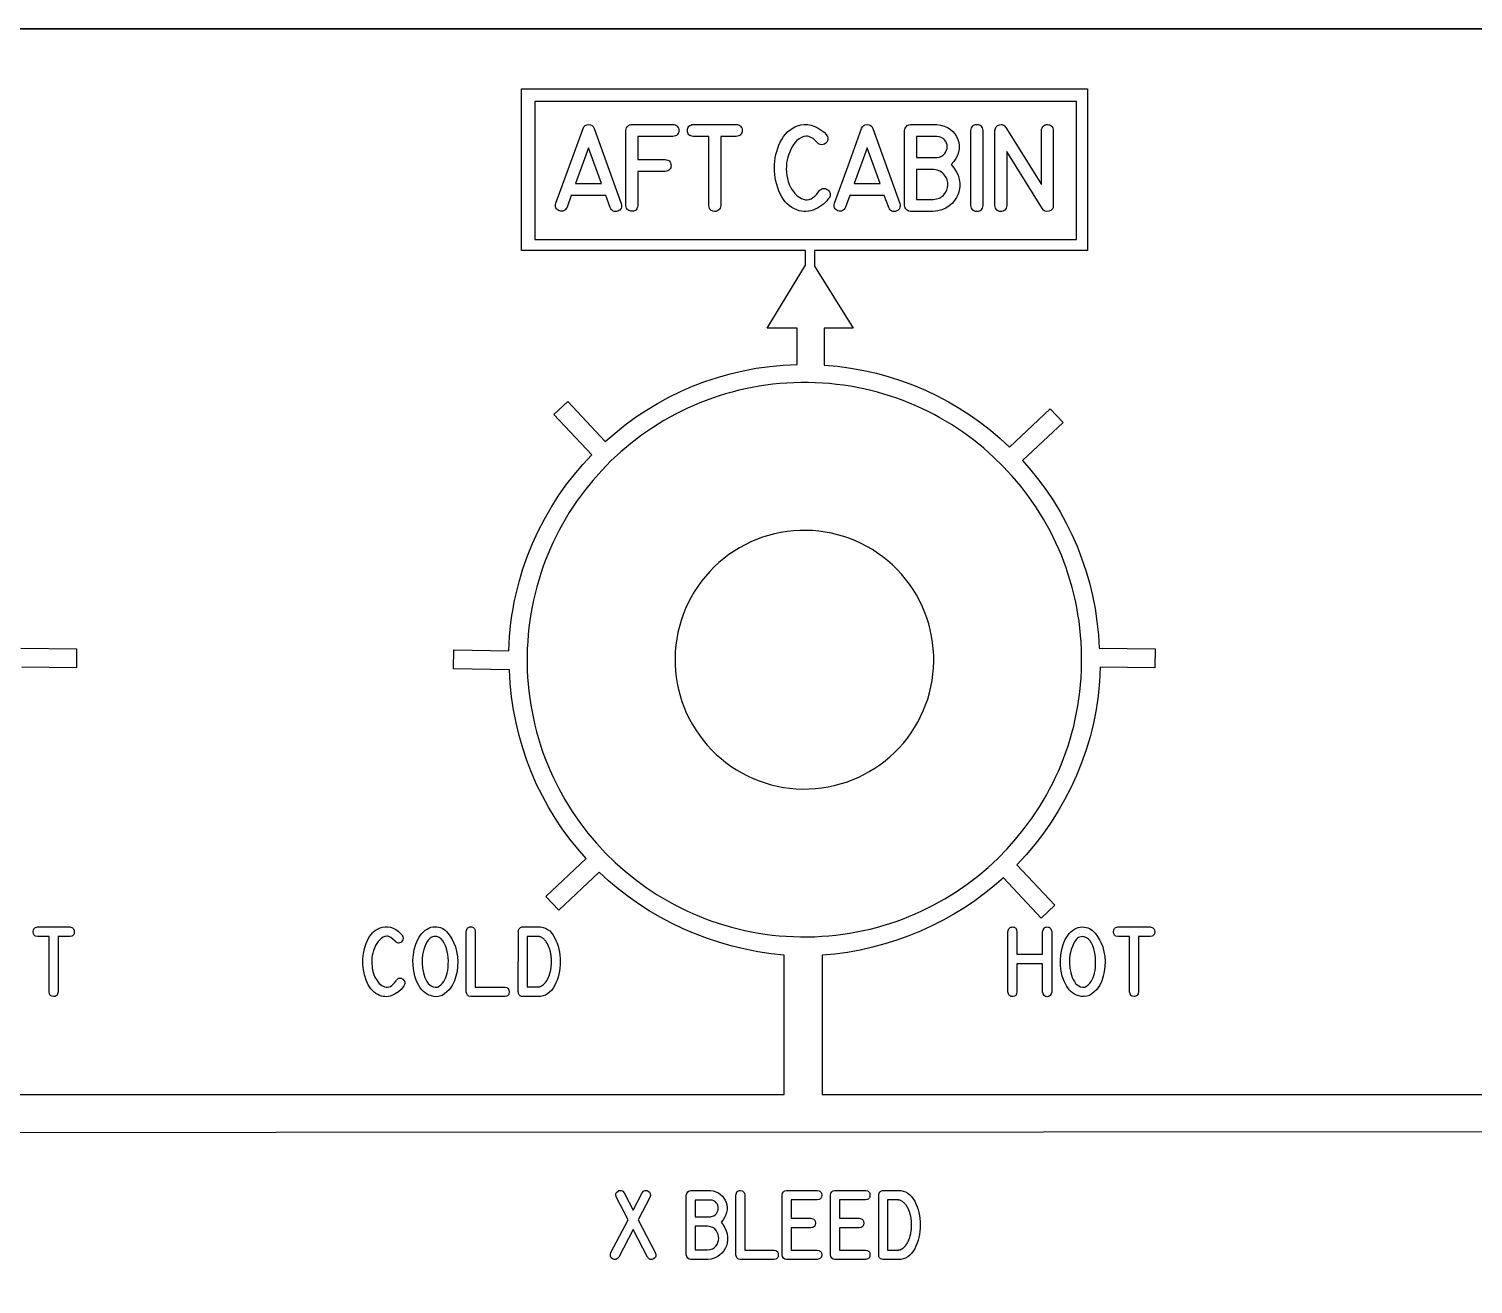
# Model space of a CAD drawing. Extents: x 27 to 704, y 10 to 614.
# Drawn here: x 379 to 445.4, y 198.5 to 256.2 of the extents above; entities that cross this region are included whole.
import ezdxf

# ---------------------------------------------------------------- set-up
doc = ezdxf.new("R2010")
doc.units = 0
for name, color, linetype in [('_BACKPANEL', 5, 'CONTINUOUS'), ('_ENGRAVING', 105, 'CONTINUOUS'), ('_TOPLAYER', 1, 'CONTINUOUS')]:
    doc.layers.add(name, color=color, linetype=linetype)

msp = doc.modelspace()

# ---------------------------------------------------------------- linework, layer by layer
at = {"layer": '_BACKPANEL'}
msp.add_lwpolyline([(526.326, 256.21), (526.326, 251.514), (526.326, 242.12), (526.326, 232.726), (526.326, 152.879), (526.326, 143.485), (203.984, 143.485), (203.984, 152.879), (203.984, 232.726), (203.984, 242.12), (203.984, 251.514), (203.984, 256.21)], close=True, dxfattribs=at)
msp.add_lwpolyline([(414.744, 233.148, 0.414214), (408.713, 227.28, 0.414214), (414.581, 221.249, 0.414214), (420.612, 227.117, 0.414214)], format="xyb", close=True, dxfattribs=at)
at = {"layer": '_ENGRAVING'}
for points in [[(365.964, 207.205), (413.73, 207.205), (413.73, 213.612), (413.127, 213.676), (412.529, 213.766), (411.936, 213.882), (411.349, 214.023), (410.771, 214.189), (410.201, 214.378), (409.642, 214.59), (409.093, 214.825), (408.556, 215.081), (408.033, 215.358), (407.524, 215.656), (407.03, 215.973), (406.552, 216.309), (406.092, 216.664), (405.651, 217.036), (405.229, 217.425), (403.369, 215.679), (402.773, 216.314), (404.625, 218.051), (404.239, 218.493), (403.872, 218.951), (403.526, 219.425), (403.2, 219.914), (402.896, 220.418), (402.613, 220.935), (402.352, 221.466), (402.115, 222.009), (401.9, 222.564), (401.71, 223.13), (401.544, 223.707), (401.403, 224.295), (401.288, 224.892), (401.199, 225.498), (401.136, 226.112), (401.101, 226.735), (398.535, 226.774), (398.549, 227.645), (401.068, 227.606), (401.082, 227.934), (401.103, 228.26), (401.132, 228.584), (401.169, 228.905), (401.213, 229.224), (401.265, 229.54), (401.324, 229.854), (401.389, 230.165), (401.542, 230.779), (401.723, 231.382), (401.931, 231.972), (402.164, 232.549), (402.423, 233.113), (402.707, 233.662), (403.014, 234.197), (403.345, 234.716), (403.697, 235.219), (404.072, 235.705), (404.468, 236.174), (404.884, 236.625), (403.149, 238.473), (403.784, 239.07), (405.507, 237.232), (405.955, 237.623), (406.42, 237.995), (406.901, 238.347), (407.397, 238.677), (407.908, 238.986), (408.433, 239.272), (408.971, 239.536), (409.522, 239.775), (410.086, 239.991), (410.661, 240.182), (411.247, 240.348), (411.844, 240.488), (412.451, 240.601), (413.066, 240.687), (413.691, 240.746), (414.323, 240.776), (414.323, 242.453), (412.954, 242.453), (414.715, 245.347), (414.715, 246.02), (401.649, 246.02), (401.649, 253.457), (427.677, 253.457), (427.677, 246.02), (415.123, 246.02), (415.123, 245.296), (416.904, 242.453), (415.573, 242.453), (415.573, 240.746), (416.189, 240.692), (416.796, 240.61), (417.395, 240.503), (417.983, 240.369), (418.562, 240.211), (419.129, 240.028), (419.686, 239.821), (420.23, 239.591), (420.762, 239.338), (421.281, 239.062), (421.786, 238.766), (422.277, 238.448), (422.753, 238.11), (423.214, 237.752), (423.659, 237.375), (424.087, 236.979), (425.963, 238.738), (426.56, 238.103), (424.696, 236.353), (425.08, 235.913), (425.445, 235.458), (425.79, 234.986), (426.114, 234.5), (426.418, 234), (426.7, 233.485), (426.959, 232.958), (427.197, 232.418), (427.411, 231.867), (427.601, 231.304), (427.768, 230.73), (427.909, 230.146), (428.026, 229.553), (428.116, 228.951), (428.181, 228.34), (428.219, 227.722), (430.787, 227.693), (430.777, 226.822), (428.263, 226.85), (428.251, 226.52), (428.23, 226.191), (428.202, 225.865), (428.167, 225.541), (428.123, 225.22), (428.072, 224.901), (428.014, 224.585), (427.948, 224.272), (427.876, 223.961), (427.796, 223.653), (427.615, 223.046), (427.408, 222.452), (427.173, 221.87), (426.913, 221.303), (426.628, 220.749), (426.319, 220.211), (425.986, 219.688), (425.631, 219.182), (425.254, 218.692), (424.856, 218.22), (424.437, 217.767), (426.183, 215.907), (425.548, 215.31), (423.812, 217.16), (423.39, 216.792), (422.95, 216.44), (422.494, 216.105), (422.023, 215.789), (421.537, 215.491), (421.037, 215.212), (420.524, 214.952), (420, 214.713), (419.464, 214.495), (418.918, 214.298), (418.363, 214.124), (417.799, 213.972), (417.229, 213.844), (416.651, 213.739), (416.068, 213.659), (415.48, 213.605), (415.48, 207.205), (462.823, 207.205)], [(378.631, 227.722), (381.199, 227.693), (381.189, 226.822), (378.675, 226.85)], [(460.944, 205.486), (319.791, 205.42)]]:
    msp.add_lwpolyline(points, dxfattribs=at)
for points in [[(427.174, 252.871), (402.264, 252.871), (402.264, 246.521), (427.174, 246.521)], [(404.74, 251.815), (404.828, 251.805), (404.9, 251.771), (404.956, 251.715), (404.997, 251.636), (406.244, 248.183), (406.254, 248.117), (406.256, 248.058), (406.248, 248.004), (406.232, 247.957), (406.206, 247.915), (406.172, 247.88), (406.129, 247.851), (406.077, 247.828), (406.022, 247.813), (405.97, 247.808), (405.922, 247.813), (405.877, 247.829), (405.835, 247.854), (405.796, 247.89), (405.761, 247.936), (405.729, 247.992), (405.528, 248.55), (403.943, 248.55), (403.748, 248.005), (403.715, 247.949), (403.679, 247.903), (403.64, 247.867), (403.597, 247.842), (403.552, 247.827), (403.502, 247.823), (403.45, 247.828), (403.394, 247.844), (403.341, 247.868), (403.298, 247.898), (403.264, 247.933), (403.24, 247.974), (403.225, 248.02), (403.219, 248.072), (403.223, 248.13), (403.237, 248.193), (403.86, 249.914), (404.486, 251.636), (404.526, 251.713), (404.581, 251.769), (404.653, 251.803)], [(408.617, 251.815), (408.68, 251.806), (408.735, 251.79), (408.781, 251.766), (408.819, 251.735), (408.849, 251.697), (408.87, 251.652), (408.883, 251.599), (408.887, 251.539), (408.883, 251.479), (408.87, 251.426), (408.848, 251.381), (408.818, 251.343), (408.78, 251.313), (408.733, 251.29), (408.677, 251.275), (408.613, 251.266), (407.004, 251.266), (407.004, 250.198), (408.259, 250.198), (408.322, 250.19), (408.376, 250.175), (408.423, 250.152), (408.461, 250.123), (408.491, 250.086), (408.513, 250.043), (408.526, 249.992), (408.531, 249.935), (408.528, 249.877), (408.515, 249.825), (408.495, 249.78), (408.465, 249.741), (408.426, 249.709), (408.379, 249.683), (408.323, 249.663), (408.259, 249.65), (407.004, 249.65), (407.004, 248.093), (406.996, 248.03), (406.98, 247.975), (406.958, 247.929), (406.928, 247.89), (406.892, 247.86), (406.848, 247.838), (406.798, 247.825), (406.74, 247.82), (406.682, 247.823), (406.631, 247.836), (406.586, 247.857), (406.547, 247.886), (406.515, 247.925), (406.489, 247.972), (406.47, 248.028), (406.457, 248.093), (406.457, 251.538), (406.469, 251.599), (406.488, 251.652), (406.512, 251.698), (406.544, 251.736), (406.582, 251.767), (406.626, 251.791), (406.676, 251.807), (406.733, 251.815)], [(411.53, 251.815), (411.593, 251.806), (411.648, 251.79), (411.694, 251.766), (411.732, 251.735), (411.761, 251.697), (411.782, 251.652), (411.795, 251.599), (411.799, 251.539), (411.795, 251.479), (411.783, 251.426), (411.762, 251.381), (411.733, 251.343), (411.695, 251.312), (411.648, 251.289), (411.593, 251.273), (411.53, 251.265), (410.818, 251.265), (410.818, 248.089), (410.804, 248.024), (410.783, 247.968), (410.757, 247.921), (410.724, 247.882), (410.685, 247.853), (410.64, 247.832), (410.589, 247.819), (410.531, 247.816), (410.474, 247.821), (410.424, 247.835), (410.381, 247.856), (410.345, 247.886), (410.315, 247.925), (410.293, 247.971), (410.278, 248.026), (410.269, 248.089), (410.269, 251.265), (409.555, 251.265), (409.492, 251.274), (409.436, 251.29), (409.39, 251.313), (409.351, 251.344), (409.322, 251.382), (409.301, 251.427), (409.288, 251.479), (409.284, 251.539), (409.288, 251.599), (409.301, 251.651), (409.323, 251.696), (409.352, 251.734), (409.391, 251.765), (409.437, 251.789), (409.492, 251.806), (409.555, 251.815)], [(414.491, 251.79), (414.654, 251.814), (414.817, 251.812), (414.98, 251.783), (415.142, 251.726), (415.297, 251.65), (415.438, 251.559), (415.564, 251.454), (415.675, 251.335), (415.685, 251.321), (415.721, 251.261), (415.739, 251.198), (415.739, 251.133), (415.722, 251.064), (415.69, 251.001), (415.648, 250.951), (415.594, 250.914), (415.529, 250.89), (415.456, 250.881), (415.386, 250.893), (415.318, 250.925), (415.253, 250.979), (415.124, 251.112), (415.06, 251.163), (414.997, 251.205), (414.935, 251.237), (414.873, 251.258), (414.812, 251.27), (414.751, 251.272), (414.634, 251.256), (414.523, 251.217), (414.418, 251.156), (414.319, 251.073), (414.228, 250.973), (414.145, 250.859), (414.07, 250.733), (414.002, 250.593), (413.945, 250.449), (413.9, 250.309), (413.867, 250.174), (413.847, 250.044), (413.834, 249.901), (413.831, 249.758), (413.837, 249.615), (413.853, 249.471), (413.88, 249.329), (413.918, 249.191), (413.968, 249.058), (414.03, 248.929), (414.09, 248.823), (414.154, 248.727), (414.222, 248.642), (414.293, 248.567), (414.369, 248.503), (414.448, 248.448), (414.531, 248.405), (414.618, 248.372), (414.707, 248.352), (414.795, 248.351), (414.882, 248.367), (414.969, 248.401), (415.055, 248.452), (415.141, 248.521), (415.227, 248.608), (415.312, 248.712), (415.349, 248.763), (415.395, 248.808), (415.441, 248.842), (415.489, 248.864), (415.537, 248.875), (415.585, 248.875), (415.634, 248.863), (415.684, 248.84), (415.735, 248.805), (415.78, 248.764), (415.815, 248.722), (415.838, 248.678), (415.851, 248.633), (415.853, 248.587), (415.844, 248.54), (415.825, 248.491), (415.794, 248.441), (415.777, 248.415), (415.767, 248.402), (415.759, 248.39), (415.69, 248.303), (415.615, 248.222), (415.536, 248.148), (415.451, 248.081), (415.361, 248.02), (415.266, 247.965), (415.165, 247.917), (415.06, 247.876), (414.952, 247.843), (414.844, 247.822), (414.737, 247.812), (414.63, 247.813), (414.524, 247.825), (414.417, 247.849), (414.312, 247.885), (414.207, 247.931), (414.089, 247.998), (413.979, 248.074), (413.877, 248.162), (413.783, 248.26), (413.698, 248.369), (413.62, 248.488), (413.551, 248.619), (413.49, 248.759), (413.437, 248.906), (413.392, 249.054), (413.355, 249.204), (413.326, 249.355), (413.306, 249.507), (413.293, 249.661), (413.289, 249.816), (413.293, 249.973), (413.305, 250.129), (413.326, 250.281), (413.355, 250.431), (413.392, 250.577), (413.437, 250.72), (413.491, 250.86), (413.553, 250.996), (413.624, 251.13), (413.703, 251.255), (413.79, 251.369), (413.886, 251.47), (413.99, 251.558), (414.102, 251.635), (414.223, 251.699), (414.353, 251.75)], [(417.549, 251.815), (417.637, 251.805), (417.709, 251.771), (417.765, 251.715), (417.806, 251.636), (419.053, 248.183), (419.063, 248.117), (419.065, 248.058), (419.057, 248.004), (419.041, 247.957), (419.015, 247.915), (418.981, 247.88), (418.938, 247.851), (418.886, 247.828), (418.831, 247.813), (418.78, 247.808), (418.731, 247.813), (418.686, 247.829), (418.644, 247.854), (418.605, 247.89), (418.57, 247.936), (418.538, 247.992), (418.337, 248.55), (416.752, 248.55), (416.557, 248.005), (416.524, 247.949), (416.488, 247.903), (416.449, 247.867), (416.406, 247.842), (416.361, 247.827), (416.311, 247.823), (416.259, 247.828), (416.203, 247.844), (416.151, 247.868), (416.107, 247.898), (416.073, 247.933), (416.049, 247.974), (416.034, 248.02), (416.028, 248.072), (416.032, 248.13), (416.046, 248.193), (416.669, 249.914), (417.295, 251.636), (417.335, 251.713), (417.39, 251.769), (417.462, 251.803)], [(420.751, 251.815), (420.928, 251.789), (421.091, 251.743), (421.239, 251.677), (421.372, 251.591), (421.489, 251.489), (421.586, 251.378), (421.663, 251.256), (421.721, 251.125), (421.76, 250.987), (421.777, 250.844), (421.773, 250.697), (421.748, 250.545), (421.7, 250.394), (421.626, 250.25), (421.528, 250.112), (421.404, 249.98), (421.54, 249.818), (421.648, 249.651), (421.727, 249.477), (421.778, 249.296), (421.803, 249.116), (421.803, 248.941), (421.78, 248.772), (421.732, 248.61), (421.661, 248.456), (421.568, 248.315), (421.454, 248.185), (421.317, 248.068), (421.16, 247.969), (420.986, 247.894), (420.793, 247.843), (420.583, 247.816), (419.543, 247.816), (419.486, 247.827), (419.436, 247.845), (419.392, 247.87), (419.354, 247.9), (419.322, 247.938), (419.297, 247.981), (419.279, 248.031), (419.266, 248.087), (419.266, 251.538), (419.278, 251.595), (419.296, 251.646), (419.321, 251.69), (419.352, 251.728), (419.39, 251.76), (419.434, 251.785), (419.485, 251.803), (419.543, 251.815)], [(422.59, 251.814), (422.646, 251.81), (422.695, 251.797), (422.739, 251.776), (422.777, 251.746), (422.808, 251.707), (422.834, 251.659), (422.854, 251.603), (422.867, 251.538), (422.867, 248.085), (422.854, 248.021), (422.834, 247.965), (422.808, 247.918), (422.777, 247.879), (422.739, 247.849), (422.695, 247.828), (422.646, 247.815), (422.59, 247.811), (422.534, 247.816), (422.485, 247.829), (422.441, 247.85), (422.404, 247.88), (422.373, 247.919), (422.347, 247.966), (422.328, 248.021), (422.315, 248.085), (422.315, 251.538), (422.328, 251.602), (422.347, 251.658), (422.373, 251.706), (422.404, 251.745), (422.441, 251.775), (422.485, 251.797), (422.534, 251.81)], [(423.627, 251.802), (423.712, 251.818), (423.752, 251.815), (423.79, 251.803), (423.826, 251.784), (423.861, 251.758), (423.924, 251.68), (425.558, 249.046), (425.558, 251.534), (425.57, 251.599), (425.589, 251.656), (425.615, 251.704), (425.647, 251.743), (425.686, 251.773), (425.731, 251.794), (425.783, 251.807), (425.841, 251.81), (425.899, 251.805), (425.95, 251.792), (425.994, 251.77), (426.03, 251.74), (426.06, 251.701), (426.083, 251.654), (426.098, 251.598), (426.106, 251.534), (426.106, 248.085), (426.094, 247.992), (426.079, 247.953), (426.057, 247.918), (426.029, 247.888), (425.995, 247.862), (425.909, 247.825), (425.816, 247.811), (425.734, 247.826), (425.697, 247.844), (425.663, 247.869), (425.603, 247.941), (423.968, 250.571), (423.968, 248.085), (423.955, 248.021), (423.935, 247.966), (423.91, 247.919), (423.878, 247.88), (423.841, 247.851), (423.798, 247.829), (423.748, 247.816), (423.693, 247.812), (423.638, 247.816), (423.589, 247.829), (423.546, 247.851), (423.509, 247.88), (423.477, 247.919), (423.452, 247.966), (423.433, 248.021), (423.42, 248.085), (423.42, 251.534), (423.444, 251.627), (423.486, 251.702), (423.547, 251.761)], [(421.107, 251.105), (421.039, 251.168), (420.957, 251.215), (420.861, 251.246), (420.751, 251.261), (419.817, 251.261), (419.817, 250.298), (420.757, 250.298), (420.869, 250.318), (420.967, 250.354), (421.049, 250.406), (421.115, 250.473), (421.167, 250.549), (421.203, 250.627), (421.224, 250.709), (421.23, 250.793), (421.221, 250.877), (421.198, 250.956), (421.16, 251.033)], [(404.738, 250.739), (404.143, 249.099), (405.33, 249.099)], [(417.547, 250.739), (416.952, 249.099), (418.139, 249.099)], [(421.105, 249.489), (421.061, 249.541), (421.012, 249.586), (420.897, 249.662), (420.76, 249.716), (420.601, 249.749), (419.817, 249.749), (419.817, 248.369), (420.578, 248.369), (420.733, 248.387), (420.869, 248.429), (420.929, 248.459), (420.985, 248.495), (421.036, 248.536), (421.081, 248.583), (421.158, 248.687), (421.213, 248.796), (421.248, 248.91), (421.261, 249.03), (421.254, 249.15), (421.226, 249.267), (421.176, 249.38)], [(427.41, 227.024), (427.411, 227.353), (427.403, 227.681), (427.386, 228.006), (427.362, 228.329), (427.33, 228.65), (427.29, 228.968), (427.242, 229.284), (427.187, 229.598), (427.123, 229.909), (427.053, 230.217), (426.975, 230.522), (426.889, 230.824), (426.797, 231.123), (426.697, 231.419), (426.591, 231.712), (426.477, 232.002), (426.357, 232.287), (426.23, 232.57), (425.956, 233.123), (425.656, 233.661), (425.332, 234.183), (424.983, 234.688), (424.612, 235.174), (424.217, 235.642), (423.801, 236.091), (423.365, 236.519), (422.908, 236.925), (422.431, 237.31), (421.936, 237.672), (421.424, 238.011), (420.894, 238.325), (420.623, 238.473), (420.348, 238.614), (420.069, 238.749), (419.787, 238.877), (419.501, 238.998), (419.211, 239.113), (418.918, 239.22), (418.621, 239.321), (418.321, 239.415), (418.018, 239.501), (417.712, 239.58), (417.403, 239.652), (417.091, 239.716), (416.777, 239.772), (416.459, 239.821), (416.14, 239.862), (415.817, 239.895), (415.492, 239.92), (415.165, 239.937), (414.836, 239.946), (414.507, 239.946), (414.18, 239.938), (413.854, 239.922), (413.531, 239.898), (413.21, 239.866), (412.892, 239.826), (412.576, 239.778), (412.262, 239.722), (411.951, 239.659), (411.643, 239.589), (411.338, 239.51), (411.036, 239.425), (410.737, 239.333), (410.441, 239.233), (410.148, 239.126), (409.859, 239.013), (409.573, 238.893), (409.29, 238.766), (408.737, 238.492), (408.199, 238.192), (407.677, 237.868), (407.173, 237.52), (406.686, 237.148), (406.218, 236.754), (405.77, 236.338), (405.342, 235.901), (404.935, 235.444), (404.55, 234.968), (404.188, 234.473), (403.849, 233.961), (403.535, 233.431), (403.388, 233.16), (403.246, 232.885), (403.112, 232.606), (402.984, 232.324), (402.862, 232.038), (402.748, 231.748), (402.64, 231.455), (402.539, 231.158), (402.446, 230.859), (402.359, 230.556), (402.28, 230.25), (402.209, 229.941), (402.144, 229.629), (402.088, 229.314), (402.039, 228.997), (401.998, 228.677), (401.965, 228.355), (401.94, 228.03), (401.923, 227.703), (401.915, 227.374), (401.914, 227.045), (401.922, 226.717), (401.938, 226.392), (401.962, 226.069), (401.995, 225.748), (402.035, 225.429), (402.082, 225.113), (402.138, 224.8), (402.201, 224.489), (402.272, 224.181), (402.35, 223.876), (402.435, 223.573), (402.528, 223.274), (402.627, 222.978), (402.734, 222.686), (402.847, 222.396), (402.968, 222.11), (403.095, 221.828), (403.369, 221.274), (403.668, 220.736), (403.992, 220.215), (404.341, 219.71), (404.712, 219.224), (405.106, 218.756), (405.522, 218.307), (405.959, 217.879), (406.416, 217.472), (406.892, 217.088), (407.387, 216.725), (407.9, 216.387), (408.429, 216.073), (408.7, 215.925), (408.975, 215.784), (409.254, 215.649), (409.536, 215.521), (409.822, 215.4), (410.112, 215.285), (410.405, 215.177), (410.702, 215.077), (411.002, 214.983), (411.305, 214.897), (411.611, 214.818), (411.92, 214.746), (412.231, 214.682), (412.546, 214.625), (412.863, 214.577), (413.183, 214.536), (413.506, 214.503), (413.83, 214.478), (414.157, 214.461), (414.486, 214.452), (414.816, 214.452), (415.143, 214.46), (415.468, 214.476), (415.792, 214.5), (416.112, 214.532), (416.431, 214.572), (416.747, 214.62), (417.061, 214.676), (417.371, 214.739), (417.68, 214.809), (417.985, 214.887), (418.287, 214.973), (418.586, 215.065), (418.882, 215.165), (419.175, 215.271), (419.464, 215.385), (419.75, 215.505), (420.033, 215.632), (420.586, 215.906), (421.124, 216.205), (421.646, 216.53), (422.151, 216.878), (422.638, 217.25), (423.106, 217.644), (423.554, 218.06), (423.982, 218.497), (424.389, 218.954), (424.774, 219.43), (425.136, 219.925), (425.475, 220.437), (425.789, 220.967), (425.937, 221.238), (426.078, 221.513), (426.213, 221.791), (426.341, 222.074), (426.462, 222.36), (426.577, 222.65), (426.685, 222.943), (426.785, 223.239), (426.879, 223.539), (426.965, 223.842), (427.044, 224.148), (427.116, 224.457), (427.18, 224.769), (427.237, 225.084), (427.286, 225.401), (427.327, 225.721), (427.36, 226.043), (427.385, 226.368), (427.401, 226.695)], [(380.889, 214.906), (380.978, 214.886), (381.013, 214.867), (381.041, 214.842), (381.063, 214.811), (381.079, 214.775), (381.092, 214.685), (381.08, 214.594), (381.064, 214.558), (381.042, 214.528), (381.013, 214.503), (380.978, 214.484), (380.889, 214.465), (380.353, 214.465), (380.353, 211.923), (380.327, 211.826), (380.307, 211.788), (380.282, 211.757), (380.253, 211.733), (380.219, 211.716), (380.18, 211.706), (380.137, 211.704), (380.056, 211.719), (380.024, 211.736), (379.997, 211.76), (379.975, 211.791), (379.958, 211.828), (379.94, 211.923), (379.94, 214.465), (379.403, 214.465), (379.313, 214.485), (379.278, 214.504), (379.249, 214.528), (379.227, 214.559), (379.211, 214.595), (379.198, 214.685), (379.211, 214.774), (379.227, 214.811), (379.25, 214.841), (379.279, 214.866), (379.314, 214.885), (379.403, 214.906)], [(395.267, 214.897), (395.39, 214.917), (395.513, 214.915), (395.636, 214.892), (395.759, 214.846), (395.876, 214.785), (395.982, 214.712), (396.077, 214.627), (396.162, 214.532), (396.169, 214.521), (396.196, 214.473), (396.21, 214.422), (396.21, 214.369), (396.197, 214.314), (396.173, 214.264), (396.141, 214.223), (396.1, 214.193), (396.051, 214.174), (395.996, 214.167), (395.943, 214.176), (395.891, 214.203), (395.843, 214.246), (395.745, 214.353), (395.649, 214.427), (395.555, 214.47), (395.509, 214.48), (395.463, 214.482), (395.375, 214.468), (395.291, 214.437), (395.212, 214.388), (395.137, 214.322), (395.068, 214.241), (395.005, 214.15), (394.948, 214.048), (394.898, 213.936), (394.854, 213.82), (394.82, 213.708), (394.796, 213.599), (394.78, 213.495), (394.768, 213.265), (394.785, 213.034), (394.805, 212.92), (394.834, 212.81), (394.872, 212.703), (394.918, 212.599), (395.012, 212.437), (395.063, 212.368), (395.118, 212.308), (395.175, 212.256), (395.234, 212.213), (395.297, 212.178), (395.363, 212.151), (395.43, 212.136), (395.496, 212.134), (395.562, 212.147), (395.628, 212.174), (395.693, 212.216), (395.758, 212.271), (395.823, 212.341), (395.887, 212.425), (395.915, 212.466), (395.985, 212.529), (396.02, 212.547), (396.057, 212.556), (396.093, 212.555), (396.131, 212.546), (396.168, 212.527), (396.206, 212.499), (396.267, 212.432), (396.285, 212.397), (396.294, 212.361), (396.296, 212.324), (396.289, 212.286), (396.251, 212.207), (396.238, 212.186), (396.231, 212.175), (396.225, 212.166), (396.116, 212.031), (395.992, 211.917), (395.852, 211.824), (395.696, 211.752), (395.615, 211.726), (395.533, 211.709), (395.452, 211.701), (395.372, 211.702), (395.291, 211.712), (395.211, 211.731), (395.131, 211.76), (395.052, 211.797), (394.963, 211.85), (394.88, 211.912), (394.803, 211.983), (394.732, 212.062), (394.667, 212.149), (394.609, 212.245), (394.557, 212.349), (394.51, 212.462), (394.436, 212.699), (394.387, 212.941), (394.362, 213.187), (394.362, 213.437), (394.387, 213.685), (394.437, 213.923), (394.512, 214.15), (394.612, 214.367), (394.671, 214.468), (394.737, 214.559), (394.81, 214.64), (394.888, 214.711), (394.973, 214.773), (395.065, 214.824), (395.162, 214.866)], [(397.677, 214.918), (397.765, 214.913), (397.849, 214.9), (397.929, 214.877), (398.005, 214.845), (398.077, 214.804), (398.145, 214.754), (398.208, 214.695), (398.268, 214.627), (398.375, 214.478), (398.469, 214.323), (398.549, 214.161), (398.616, 213.994), (398.673, 213.774), (398.709, 213.551), (398.724, 213.323), (398.718, 213.092), (398.691, 212.863), (398.641, 212.644), (398.57, 212.436), (398.478, 212.238), (398.406, 212.123), (398.323, 212.016), (398.228, 211.919), (398.121, 211.83), (398.004, 211.76), (397.883, 211.717), (397.755, 211.701), (397.621, 211.712), (397.513, 211.738), (397.411, 211.775), (397.316, 211.821), (397.228, 211.878), (397.146, 211.945), (397.07, 212.023), (397.001, 212.11), (396.939, 212.208), (396.833, 212.42), (396.753, 212.644), (396.698, 212.88), (396.668, 213.127), (396.663, 213.378), (396.683, 213.626), (396.727, 213.871), (396.796, 214.113), (396.839, 214.229), (396.889, 214.337), (396.945, 214.436), (397.006, 214.527), (397.074, 214.611), (397.148, 214.686), (397.228, 214.752), (397.314, 214.811), (397.401, 214.858), (397.491, 214.891), (397.583, 214.911)], [(399.327, 214.917), (399.37, 214.913), (399.409, 214.902), (399.441, 214.884), (399.469, 214.859), (399.491, 214.828), (399.509, 214.791), (399.527, 214.695), (399.527, 212.141), (400.884, 212.142), (400.975, 212.119), (401.01, 212.099), (401.04, 212.073), (401.062, 212.043), (401.078, 212.006), (401.09, 211.917), (401.076, 211.829), (401.06, 211.793), (401.037, 211.764), (401.008, 211.74), (400.972, 211.722), (400.882, 211.703), (399.321, 211.703), (399.24, 211.721), (399.207, 211.74), (399.179, 211.764), (399.136, 211.83), (399.113, 211.921), (399.113, 214.695), (399.138, 214.794), (399.157, 214.832), (399.182, 214.863), (399.211, 214.888), (399.245, 214.905), (399.284, 214.914)], [(402.406, 214.918), (402.531, 214.91), (402.648, 214.886), (402.757, 214.847), (402.857, 214.792), (402.95, 214.722), (403.034, 214.635), (403.111, 214.533), (403.179, 214.416), (403.239, 214.289), (403.292, 214.158), (403.336, 214.025), (403.372, 213.889), (403.4, 213.749), (403.42, 213.606), (403.432, 213.46), (403.436, 213.311), (403.432, 213.162), (403.42, 213.016), (403.4, 212.873), (403.372, 212.734), (403.336, 212.597), (403.291, 212.464), (403.239, 212.334), (403.178, 212.207), (403.11, 212.089), (403.033, 211.987), (402.949, 211.901), (402.856, 211.83), (402.756, 211.775), (402.647, 211.736), (402.531, 211.712), (402.406, 211.705), (401.714, 211.705), (401.661, 211.714), (401.594, 211.742), (401.547, 211.787), (401.519, 211.849), (401.51, 211.927), (401.508, 211.927), (401.51, 214.698), (401.508, 214.711), (401.526, 214.79), (401.546, 214.825), (401.572, 214.857), (401.603, 214.884), (401.638, 214.903), (401.675, 214.914), (401.715, 214.918)], [(425.824, 214.907), (425.865, 214.903), (425.903, 214.893), (425.936, 214.876), (425.964, 214.852), (425.988, 214.821), (426.007, 214.782), (426.032, 214.685), (426.032, 211.921), (426.007, 211.825), (425.964, 211.756), (425.936, 211.732), (425.903, 211.715), (425.865, 211.705), (425.824, 211.701), (425.782, 211.705), (425.744, 211.715), (425.712, 211.733), (425.684, 211.757), (425.641, 211.825), (425.616, 211.921), (425.616, 213.208), (424.437, 213.208), (424.437, 211.921), (424.419, 211.827), (424.402, 211.789), (424.379, 211.759), (424.352, 211.734), (424.319, 211.717), (424.238, 211.702), (424.195, 211.705), (424.156, 211.715), (424.122, 211.732), (424.093, 211.755), (424.069, 211.786), (424.049, 211.824), (424.024, 211.921), (424.024, 214.685), (424.049, 214.784), (424.069, 214.822), (424.093, 214.853), (424.122, 214.877), (424.156, 214.894), (424.195, 214.904), (424.238, 214.907), (424.281, 214.902), (424.319, 214.891), (424.352, 214.874), (424.379, 214.849), (424.402, 214.818), (424.419, 214.781), (424.437, 214.685), (424.437, 213.652), (425.616, 213.652), (425.616, 214.685), (425.641, 214.782), (425.684, 214.851), (425.712, 214.875), (425.744, 214.892), (425.782, 214.903)], [(427.443, 214.907), (427.531, 214.903), (427.615, 214.889), (427.694, 214.867), (427.77, 214.835), (427.842, 214.794), (427.909, 214.744), (427.972, 214.685), (428.031, 214.617), (428.139, 214.469), (428.232, 214.315), (428.312, 214.154), (428.379, 213.987), (428.435, 213.768), (428.471, 213.545), (428.486, 213.318), (428.48, 213.087), (428.453, 212.86), (428.404, 212.642), (428.333, 212.434), (428.241, 212.237), (428.17, 212.122), (428.087, 212.016), (427.992, 211.919), (427.885, 211.83), (427.769, 211.76), (427.648, 211.717), (427.52, 211.702), (427.387, 211.713), (427.279, 211.739), (427.178, 211.775), (427.083, 211.822), (426.995, 211.878), (426.914, 211.945), (426.838, 212.022), (426.77, 212.11), (426.707, 212.207), (426.602, 212.419), (426.522, 212.642), (426.467, 212.876), (426.437, 213.123), (426.432, 213.373), (426.452, 213.62), (426.496, 213.865), (426.565, 214.105), (426.608, 214.221), (426.658, 214.328), (426.713, 214.427), (426.775, 214.518), (426.842, 214.601), (426.916, 214.676), (426.995, 214.743), (427.081, 214.801), (427.168, 214.848), (427.258, 214.881), (427.349, 214.901)], [(430.565, 214.907), (430.654, 214.887), (430.688, 214.868), (430.717, 214.843), (430.739, 214.813), (430.755, 214.777), (430.768, 214.686), (430.756, 214.596), (430.74, 214.56), (430.718, 214.529), (430.689, 214.505), (430.654, 214.486), (430.565, 214.466), (430.029, 214.466), (430.029, 211.924), (430.003, 211.827), (429.983, 211.789), (429.958, 211.759), (429.929, 211.735), (429.895, 211.718), (429.856, 211.708), (429.813, 211.705), (429.732, 211.72), (429.7, 211.738), (429.673, 211.762), (429.651, 211.792), (429.634, 211.83), (429.616, 211.924), (429.616, 214.466), (429.079, 214.466), (428.989, 214.487), (428.954, 214.505), (428.925, 214.53), (428.903, 214.56), (428.887, 214.597), (428.874, 214.686), (428.887, 214.776), (428.903, 214.812), (428.926, 214.843), (428.954, 214.867), (428.989, 214.887), (429.079, 214.907)], [(397.689, 214.472), (397.623, 214.467), (397.562, 214.453), (397.504, 214.428), (397.451, 214.394), (397.402, 214.351), (397.357, 214.297), (397.316, 214.234), (397.279, 214.162), (397.216, 214.012), (397.166, 213.874), (397.128, 213.747), (397.104, 213.631), (397.084, 213.454), (397.083, 213.244), (397.102, 213.018), (397.145, 212.794), (397.175, 212.686), (397.213, 212.583), (397.257, 212.486), (397.308, 212.394), (397.366, 212.313), (397.434, 212.246), (397.509, 212.195), (397.593, 212.158), (397.692, 212.138), (397.785, 212.145), (397.87, 212.181), (397.948, 212.245), (398.018, 212.324), (398.079, 212.406), (398.131, 212.49), (398.174, 212.577), (398.209, 212.674), (398.239, 212.786), (398.263, 212.911), (398.28, 213.051), (398.29, 213.197), (398.291, 213.344), (398.283, 213.49), (398.267, 213.637), (398.241, 213.779), (398.205, 213.915), (398.159, 214.043), (398.103, 214.164), (398.036, 214.27), (397.955, 214.356), (397.862, 214.42), (397.756, 214.463)], [(402.419, 214.475), (401.921, 214.475), (401.921, 212.147), (402.419, 212.147), (402.424, 212.148), (402.431, 212.149), (402.438, 212.149), (402.446, 212.15), (402.452, 212.151), (402.459, 212.152), (402.465, 212.153), (402.472, 212.153), (402.484, 212.156), (402.49, 212.159), (402.497, 212.163), (402.504, 212.164), (402.512, 212.166), (402.518, 212.167), (402.525, 212.171), (402.538, 212.177), (402.553, 212.183), (402.559, 212.185), (402.566, 212.189), (402.578, 212.197), (402.593, 212.205), (402.599, 212.209), (402.606, 212.215), (402.619, 212.224), (402.626, 212.228), (402.634, 212.233), (402.64, 212.238), (402.647, 212.244), (402.653, 212.248), (402.66, 212.254), (402.675, 212.266), (402.687, 212.279), (402.693, 212.285), (402.7, 212.293), (402.706, 212.299), (402.713, 212.307), (402.727, 212.32), (402.732, 212.326), (402.74, 212.334), (402.746, 212.341), (402.753, 212.349), (402.765, 212.365), (402.778, 212.382), (402.79, 212.4), (402.796, 212.408), (402.803, 212.417), (402.808, 212.426), (402.815, 212.436), (402.82, 212.446), (402.826, 212.456), (402.838, 212.475), (402.843, 212.485), (402.85, 212.495), (402.855, 212.506), (402.862, 212.516), (402.871, 212.536), (402.876, 212.547), (402.882, 212.56), (402.887, 212.57), (402.894, 212.582), (402.898, 212.593), (402.903, 212.605), (402.913, 212.629), (402.923, 212.654), (402.927, 212.666), (402.932, 212.679), (402.936, 212.691), (402.941, 212.706), (402.948, 212.731), (402.952, 212.743), (402.957, 212.757), (402.965, 212.784), (402.973, 212.811), (402.976, 212.824), (402.979, 212.839), (402.982, 212.852), (402.987, 212.867), (402.989, 212.879), (402.993, 212.894), (402.997, 212.924), (402.999, 212.937), (403.003, 212.952), (403.004, 212.965), (403.007, 212.98), (403.012, 213.01), (403.014, 213.024), (403.017, 213.04), (403.02, 213.07), (403.021, 213.083), (403.023, 213.099), (403.026, 213.129), (403.028, 213.159), (403.029, 213.19), (403.031, 213.22), (403.031, 213.235), (403.034, 213.252), (403.034, 213.265), (403.035, 213.281), (403.035, 213.295), (403.035, 213.311), (403.035, 213.326), (403.035, 213.341), (403.034, 213.356), (403.034, 213.372), (403.034, 213.386), (403.034, 213.402), (403.031, 213.434), (403.029, 213.462), (403.026, 213.495), (403.025, 213.523), (403.022, 213.553), (403.02, 213.567), (403.019, 213.583), (403.013, 213.612), (403.01, 213.626), (403.009, 213.641), (403.004, 213.67), (403, 213.7), (402.993, 213.728), (402.988, 213.755), (402.984, 213.768), (402.981, 213.783), (402.976, 213.797), (402.973, 213.812), (402.966, 213.838), (402.959, 213.865), (402.954, 213.877), (402.95, 213.89), (402.941, 213.917), (402.932, 213.942), (402.927, 213.954), (402.923, 213.967), (402.918, 213.978), (402.913, 213.99), (402.903, 214.014), (402.894, 214.036), (402.884, 214.06), (402.878, 214.07), (402.873, 214.08), (402.862, 214.102), (402.85, 214.122), (402.843, 214.132), (402.838, 214.143), (402.826, 214.162), (402.821, 214.171), (402.816, 214.18), (402.791, 214.216), (402.768, 214.251), (402.741, 214.282), (402.715, 214.312), (402.69, 214.339), (402.662, 214.362), (402.634, 214.386), (402.606, 214.406), (402.58, 214.424), (402.553, 214.438), (402.525, 214.449), (402.497, 214.46), (402.484, 214.464), (402.472, 214.469), (402.446, 214.474)], [(427.454, 214.463), (427.389, 214.459), (427.328, 214.444), (427.271, 214.42), (427.218, 214.386), (427.169, 214.342), (427.124, 214.289), (427.083, 214.226), (427.046, 214.154), (426.984, 214.005), (426.934, 213.867), (426.896, 213.74), (426.871, 213.625), (426.852, 213.449), (426.851, 213.239), (426.87, 213.014), (426.912, 212.791), (426.943, 212.683), (426.98, 212.581), (427.024, 212.484), (427.075, 212.393), (427.133, 212.311), (427.2, 212.245), (427.276, 212.194), (427.359, 212.157), (427.458, 212.137), (427.55, 212.145), (427.635, 212.18), (427.713, 212.244), (427.783, 212.323), (427.843, 212.404), (427.895, 212.488), (427.938, 212.575), (427.973, 212.672), (428.003, 212.783), (428.027, 212.908), (428.044, 213.047), (428.054, 213.193), (428.055, 213.339), (428.047, 213.485), (428.031, 213.631), (428.005, 213.773), (427.969, 213.908), (427.923, 214.036), (427.867, 214.156), (427.8, 214.262), (427.72, 214.347), (427.627, 214.411), (427.522, 214.454)], [(407.198, 202.677), (407.261, 202.749), (407.294, 202.772), (407.328, 202.787), (407.363, 202.794), (407.4, 202.791), (407.437, 202.781), (407.475, 202.762), (407.539, 202.708), (407.56, 202.676), (407.573, 202.641), (407.579, 202.559), (407.557, 202.463), (407.022, 201.439), (407.807, 199.938), (407.831, 199.843), (407.832, 199.8), (407.825, 199.761), (407.812, 199.726), (407.79, 199.694), (407.725, 199.64), (407.686, 199.621), (407.648, 199.61), (407.612, 199.608), (407.577, 199.615), (407.543, 199.63), (407.511, 199.654), (407.451, 199.727), (406.785, 200.993), (406.127, 199.727), (406.062, 199.656), (406.028, 199.632), (405.994, 199.618), (405.958, 199.611), (405.921, 199.613), (405.883, 199.623), (405.845, 199.642), (405.781, 199.695), (405.761, 199.727), (405.747, 199.762), (405.741, 199.801), (405.743, 199.843), (405.767, 199.938), (406.553, 201.439), (406.017, 202.464), (405.993, 202.559), (405.992, 202.601), (405.998, 202.64), (406.012, 202.675), (406.033, 202.707), (406.097, 202.761), (406.136, 202.78), (406.173, 202.791), (406.21, 202.793), (406.245, 202.787), (406.279, 202.772), (406.313, 202.749), (406.376, 202.677), (406.785, 201.887)], [(410.342, 202.788), (410.474, 202.768), (410.596, 202.731), (410.706, 202.679), (410.806, 202.61), (410.892, 202.529), (410.965, 202.441), (411.023, 202.344), (411.066, 202.24), (411.095, 202.13), (411.108, 202.017), (411.105, 201.9), (411.086, 201.78), (411.05, 201.66), (410.995, 201.545), (410.922, 201.436), (410.83, 201.331), (410.931, 201.203), (411.011, 201.069), (411.07, 200.931), (411.108, 200.788), (411.127, 200.645), (411.128, 200.506), (411.11, 200.372), (411.074, 200.243), (411.021, 200.121), (410.952, 200.009), (410.866, 199.906), (410.764, 199.813), (410.647, 199.734), (410.517, 199.674), (410.373, 199.634), (410.217, 199.613), (409.439, 199.613), (409.36, 199.636), (409.299, 199.68), (409.256, 199.744), (409.233, 199.828), (409.233, 202.568), (409.255, 202.654), (409.297, 202.719), (409.358, 202.764), (409.439, 202.788)], [(411.721, 202.788), (411.802, 202.772), (411.834, 202.755), (411.862, 202.731), (411.884, 202.7), (411.901, 202.663), (411.919, 202.568), (411.919, 200.044), (413.26, 200.045), (413.35, 200.022), (413.385, 200.002), (413.414, 199.977), (413.436, 199.947), (413.452, 199.911), (413.464, 199.823), (413.45, 199.735), (413.434, 199.7), (413.411, 199.671), (413.382, 199.647), (413.347, 199.63), (413.258, 199.611), (411.716, 199.611), (411.636, 199.629), (411.603, 199.647), (411.575, 199.671), (411.533, 199.737), (411.509, 199.827), (411.509, 202.568), (411.534, 202.666), (411.553, 202.704), (411.578, 202.735), (411.606, 202.758), (411.64, 202.775), (411.678, 202.785)], [(415.253, 202.788), (415.342, 202.768), (415.377, 202.75), (415.406, 202.725), (415.428, 202.695), (415.444, 202.659), (415.457, 202.57), (415.444, 202.482), (415.428, 202.446), (415.405, 202.416), (415.377, 202.392), (415.342, 202.374), (415.253, 202.356), (414.048, 202.356), (414.048, 201.507), (414.966, 201.507), (415.057, 201.481), (415.092, 201.461), (415.121, 201.436), (415.143, 201.406), (415.159, 201.371), (415.172, 201.287), (415.159, 201.202), (415.143, 201.167), (415.12, 201.137), (415.091, 201.112), (415.056, 201.092), (414.966, 201.067), (414.048, 201.067), (414.048, 200.048), (415.253, 200.048), (415.342, 200.022), (415.377, 200.002), (415.406, 199.977), (415.429, 199.948), (415.445, 199.913), (415.457, 199.83), (415.445, 199.746), (415.429, 199.712), (415.406, 199.682), (415.377, 199.658), (415.342, 199.638), (415.253, 199.613), (413.847, 199.613), (413.766, 199.636), (413.704, 199.68), (413.662, 199.746), (413.64, 199.833), (413.64, 202.571), (413.663, 202.662), (413.706, 202.728), (413.734, 202.752), (413.767, 202.77), (413.847, 202.788)], [(417.474, 202.788), (417.563, 202.768), (417.598, 202.75), (417.627, 202.725), (417.649, 202.695), (417.665, 202.659), (417.678, 202.57), (417.665, 202.482), (417.649, 202.446), (417.626, 202.416), (417.598, 202.392), (417.563, 202.374), (417.474, 202.356), (416.269, 202.356), (416.269, 201.507), (417.187, 201.507), (417.278, 201.481), (417.313, 201.461), (417.342, 201.436), (417.364, 201.406), (417.38, 201.371), (417.393, 201.287), (417.38, 201.202), (417.364, 201.167), (417.341, 201.137), (417.312, 201.112), (417.277, 201.092), (417.187, 201.067), (416.269, 201.067), (416.269, 200.048), (417.474, 200.048), (417.563, 200.022), (417.598, 200.002), (417.627, 199.977), (417.65, 199.948), (417.666, 199.913), (417.678, 199.83), (417.666, 199.746), (417.65, 199.712), (417.627, 199.682), (417.598, 199.658), (417.563, 199.638), (417.474, 199.613), (416.067, 199.613), (415.986, 199.636), (415.925, 199.68), (415.883, 199.746), (415.861, 199.833), (415.861, 202.571), (415.884, 202.662), (415.927, 202.728), (415.955, 202.752), (415.988, 202.77), (416.067, 202.788)], [(418.97, 202.788), (419.093, 202.781), (419.209, 202.757), (419.316, 202.719), (419.416, 202.664), (419.507, 202.594), (419.591, 202.509), (419.666, 202.408), (419.734, 202.292), (419.793, 202.166), (419.845, 202.038), (419.889, 201.906), (419.924, 201.771), (419.952, 201.633), (419.972, 201.492), (419.984, 201.348), (419.988, 201.2), (419.984, 201.053), (419.972, 200.909), (419.952, 200.768), (419.924, 200.63), (419.888, 200.495), (419.845, 200.363), (419.793, 200.234), (419.733, 200.109), (419.665, 199.992), (419.59, 199.892), (419.506, 199.806), (419.415, 199.737), (419.315, 199.682), (419.208, 199.644), (419.093, 199.62), (418.97, 199.613), (418.286, 199.613), (418.233, 199.622), (418.167, 199.65), (418.12, 199.694), (418.092, 199.755), (418.084, 199.833), (418.082, 199.833), (418.084, 202.571), (418.082, 202.584), (418.1, 202.662), (418.145, 202.729), (418.176, 202.755), (418.21, 202.773), (418.247, 202.785), (418.287, 202.788)], [(410.607, 202.225), (410.557, 202.274), (410.496, 202.312), (410.424, 202.336), (410.342, 202.348), (409.644, 202.348), (409.644, 201.583), (410.346, 201.583), (410.43, 201.6), (410.503, 201.628), (410.564, 201.669), (410.614, 201.722), (410.652, 201.783), (410.679, 201.845), (410.695, 201.91), (410.7, 201.977), (410.693, 202.043), (410.675, 202.106), (410.647, 202.167)], [(418.983, 202.351), (418.49, 202.351), (418.49, 200.05), (418.983, 200.05), (418.988, 200.051), (418.994, 200.051), (419.001, 200.052), (419.009, 200.053), (419.015, 200.054), (419.022, 200.055), (419.028, 200.055), (419.035, 200.056), (419.047, 200.059), (419.052, 200.061), (419.06, 200.065), (419.066, 200.066), (419.074, 200.068), (419.08, 200.07), (419.087, 200.073), (419.1, 200.079), (419.115, 200.086), (419.121, 200.088), (419.128, 200.092), (419.14, 200.099), (419.154, 200.107), (419.16, 200.111), (419.167, 200.117), (419.18, 200.126), (419.187, 200.13), (419.195, 200.135), (419.201, 200.14), (419.208, 200.146), (419.214, 200.15), (419.221, 200.155), (419.235, 200.168), (419.247, 200.18), (419.253, 200.186), (419.26, 200.194), (419.266, 200.2), (419.273, 200.208), (419.286, 200.22), (419.292, 200.227), (419.299, 200.234), (419.305, 200.241), (419.312, 200.25), (419.324, 200.265), (419.337, 200.282), (419.349, 200.3), (419.355, 200.308), (419.362, 200.317), (419.367, 200.326), (419.373, 200.335), (419.379, 200.345), (419.385, 200.355), (419.397, 200.374), (419.402, 200.384), (419.408, 200.394), (419.413, 200.404), (419.42, 200.414), (419.429, 200.434), (419.434, 200.445), (419.44, 200.458), (419.445, 200.468), (419.452, 200.479), (419.456, 200.49), (419.461, 200.503), (419.471, 200.526), (419.481, 200.551), (419.485, 200.562), (419.49, 200.576), (419.493, 200.588), (419.498, 200.602), (419.506, 200.627), (419.509, 200.639), (419.514, 200.653), (419.522, 200.679), (419.53, 200.706), (419.533, 200.719), (419.536, 200.734), (419.539, 200.747), (419.543, 200.762), (419.546, 200.773), (419.549, 200.788), (419.554, 200.817), (419.556, 200.831), (419.559, 200.845), (419.561, 200.859), (419.564, 200.873), (419.568, 200.903), (419.57, 200.917), (419.574, 200.932), (419.577, 200.962), (419.578, 200.975), (419.58, 200.991), (419.583, 201.021), (419.584, 201.05), (419.586, 201.081), (419.587, 201.111), (419.588, 201.125), (419.59, 201.142), (419.591, 201.155), (419.591, 201.171), (419.591, 201.185), (419.591, 201.2), (419.591, 201.215), (419.591, 201.23), (419.591, 201.245), (419.59, 201.261), (419.59, 201.275), (419.59, 201.29), (419.587, 201.321), (419.586, 201.349), (419.583, 201.382), (419.581, 201.41), (419.578, 201.439), (419.576, 201.453), (419.575, 201.469), (419.57, 201.498), (419.567, 201.511), (419.565, 201.526), (419.561, 201.556), (419.556, 201.585), (419.549, 201.613), (419.545, 201.639), (419.541, 201.652), (419.538, 201.667), (419.533, 201.68), (419.53, 201.695), (419.523, 201.721), (419.516, 201.748), (419.511, 201.759), (419.507, 201.773), (419.498, 201.799), (419.49, 201.824), (419.485, 201.835), (419.481, 201.849), (419.475, 201.859), (419.471, 201.872), (419.461, 201.895), (419.452, 201.917), (419.442, 201.94), (419.436, 201.95), (419.432, 201.96), (419.42, 201.982), (419.408, 202.002), (419.402, 202.012), (419.397, 202.022), (419.385, 202.041), (419.379, 202.05), (419.375, 202.059), (419.35, 202.095), (419.327, 202.129), (419.301, 202.16), (419.275, 202.19), (419.25, 202.216), (419.222, 202.239), (419.195, 202.263), (419.167, 202.283), (419.141, 202.3), (419.115, 202.314), (419.087, 202.325), (419.06, 202.336), (419.047, 202.339), (419.035, 202.345), (419.009, 202.349)], [(410.606, 200.941), (410.537, 201.018), (410.451, 201.078), (410.348, 201.121), (410.23, 201.148), (409.644, 201.148), (409.644, 200.051), (410.212, 200.051), (410.328, 200.066), (410.43, 200.099), (410.516, 200.151), (410.588, 200.222), (410.645, 200.304), (410.687, 200.39), (410.712, 200.481), (410.723, 200.576), (410.717, 200.672), (410.696, 200.765), (410.659, 200.855)]]:
    msp.add_lwpolyline(points, close=True, dxfattribs=at)
at = {"layer": '_TOPLAYER'}
msp.add_lwpolyline([(523.937, 256.21), (438.215, 256.21), (384.045, 256.21), (383.786, 256.21), (346.149, 256.21), (298.323, 256.21)], dxfattribs=at)
msp.add_lwpolyline([(414.744, 233.148, 0.414214), (408.713, 227.28, 0.414214), (414.581, 221.249, 0.414214), (420.612, 227.117, 0.414214)], format="xyb", close=True, dxfattribs=at)

doc.saveas('drawing.dxf')
